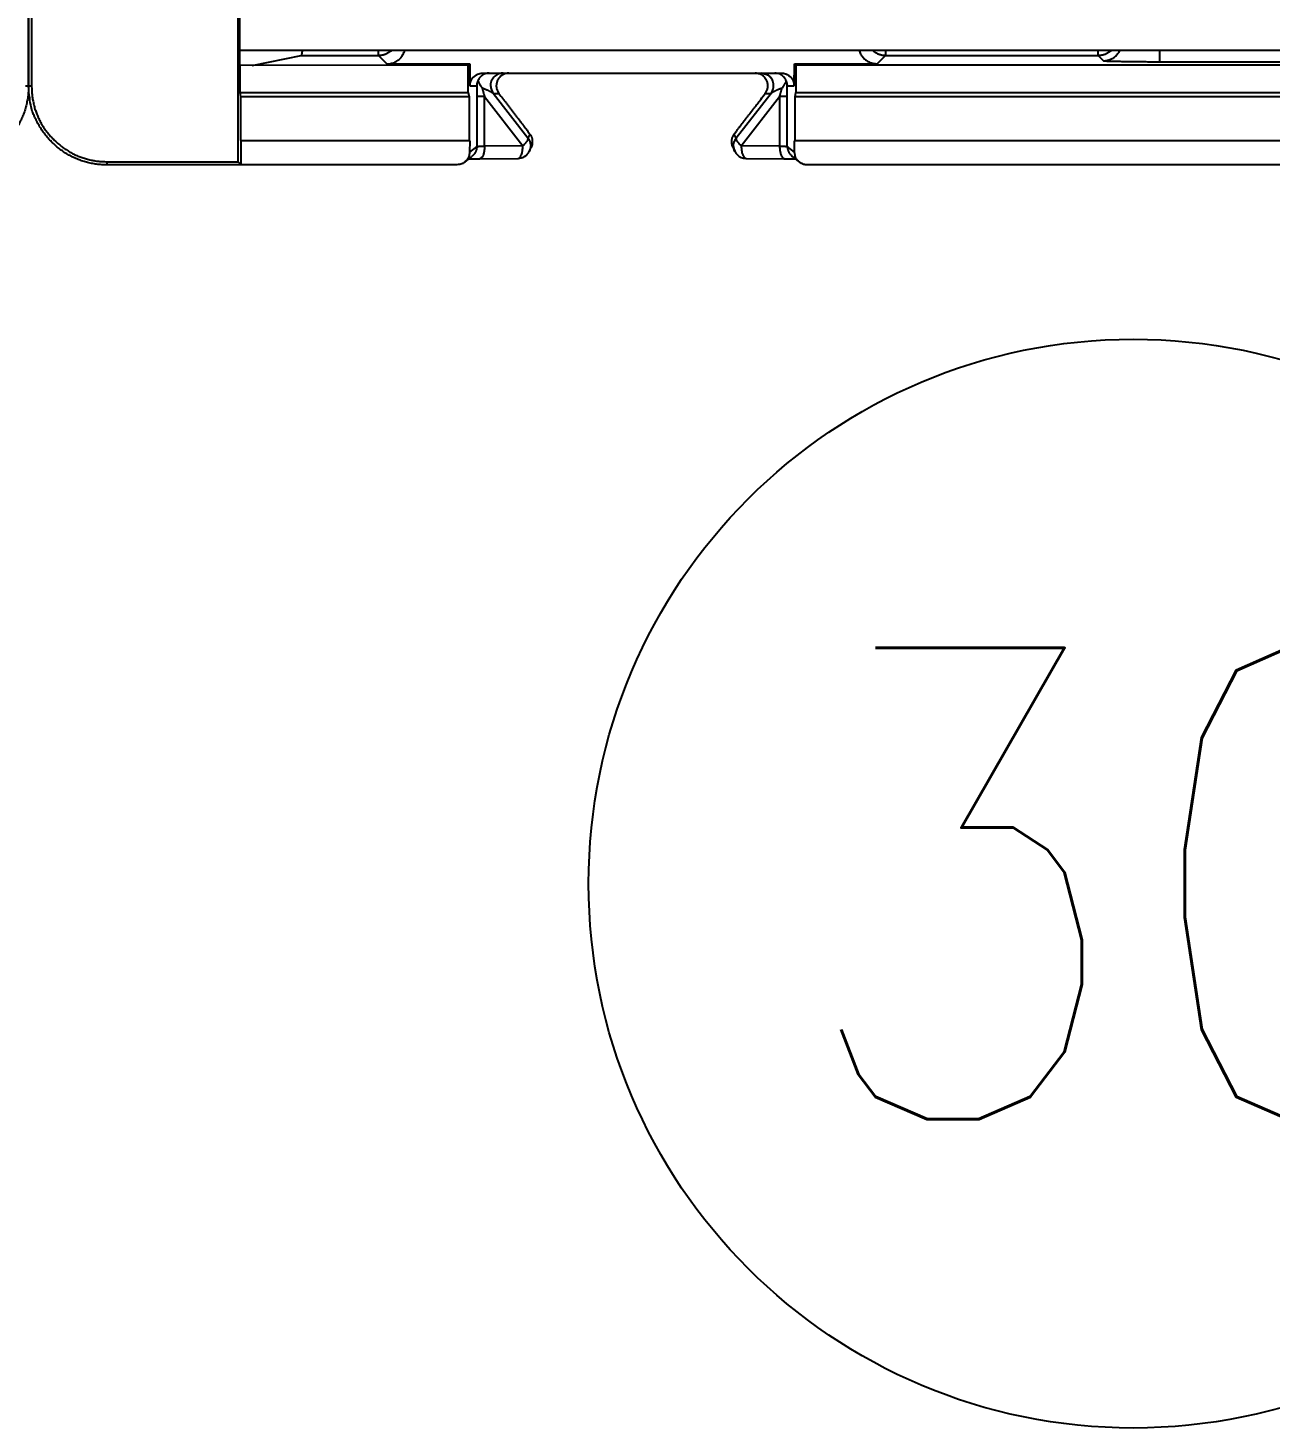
# Model space of a CAD drawing. Header units: inches. Extents: x -4 to 280, y -9 to 35.
# Drawn here: x 42.559 to 43.548, y 9.782 to 10.896 of the extents above; entities that cross this region are included whole.
import ezdxf
from ezdxf.enums import TextEntityAlignment as Align

# ---------------------------------------------------------------- set-up
doc = ezdxf.new("R2010")
doc.units = ezdxf.units.IN
doc.header["$LTSCALE"] = 0.5
doc.header["$MEASUREMENT"] = 0
doc.layers.add('204', color=7, linetype='Continuous')
doc.layers.add('214', color=7, linetype='Continuous')
doc.layers.add('G-Anno-Std-Note @ 4', color=151, linetype='Continuous', lineweight=25)
doc.styles.add('Note', font='romans.shx', dxfattribs={"width": 0.75})

# ---------------------------------------------------------------- blocks, each defined once
blk = doc.blocks.new('IC200CHS022')
at = {"layer": '204', "color": 1, "linetype": 'Continuous'}
blk.add_line((4.3684, 3.0455), (4.3684, 1.0863), dxfattribs=at)
at = {"layer": '204', "color": 150, "linetype": 'Continuous'}
for p, q in [((4.5326, 1.0263), (4.5326, 1.1505)), ((4.534, 1.103), (4.534, 1.1519)), ((4.5343, 1.103), (4.534, 1.103)), ((4.3684, 1.0863), (4.3659, 1.0863)), ((4.5343, 1.0814), (4.7157, 1.0814)), ((4.5348, 1.0779), (4.5343, 1.0814)), ((4.7157, 1.0814), (4.7163, 1.0779)), ((4.7354, 1.0807), (4.74, 1.0807)), ((4.7631, 1.045), (4.7354, 1.0807)), ((4.9565, 1.0807), (4.9287, 1.045)), ((4.9518, 1.0807), (4.9565, 1.0807)), ((4.9755, 1.0779), (4.9761, 1.0814)), ((4.9761, 1.0814), (6.394, 1.0814)), ((6.9943, 1.0863), (6.9918, 1.0863)), ((4.5348, 1.0433), (4.5348, 1.0779)), ((4.7163, 1.0779), (4.5348, 1.0779)), ((4.7163, 1.0779), (4.7163, 1.0433)), ((4.7224, 1.0781), (4.7224, 1.0384)), ((4.7286, 1.0387), (4.7286, 1.0781)), ((4.7286, 1.0781), (4.7591, 1.0389)), ((4.9328, 1.0389), (4.9633, 1.0781)), ((4.9633, 1.0781), (4.9633, 1.0387)), ((4.9694, 1.0384), (4.9694, 1.0781)), ((4.9755, 1.0433), (4.9755, 1.0779)), ((6.3947, 1.0779), (4.9755, 1.0779)), ((4.7647, 1.0482), (4.7631, 1.045)), ((4.9287, 1.045), (4.9271, 1.0482)), ((4.5348, 1.0433), (4.7163, 1.0433)), ((4.5351, 1.0238), (4.5351, 1.0429)), ((4.7163, 1.0433), (4.7168, 1.0429)), ((4.7168, 1.0429), (4.7166, 1.0338)), ((4.7224, 1.0384), (4.7166, 1.0338)), ((4.7591, 1.0389), (4.7286, 1.0387)), ((4.7642, 1.0345), (4.7657, 1.0375)), ((4.9262, 1.0375), (4.9277, 1.0345)), ((4.9633, 1.0387), (4.9328, 1.0389)), ((4.9752, 1.0338), (4.9694, 1.0384)), ((4.9751, 1.0429), (4.9755, 1.0433)), ((4.9752, 1.0338), (4.9751, 1.0429)), ((4.9755, 1.0433), (6.3947, 1.0433)), ((4.4284, 1.0263), (4.5326, 1.0263)), ((4.4284, 1.0238), (4.4284, 1.0263)), ((4.5326, 1.0263), (4.5351, 1.0238)), ((4.7129, 1.0259), (4.7186, 1.0305)), ((4.7248, 1.0287), (4.7553, 1.0289)), ((4.9366, 1.0289), (4.967, 1.0287)), ((4.9732, 1.0305), (4.979, 1.0259))]:
    blk.add_line(p, q, dxfattribs=at)
at = {"layer": '204', "color": 3, "linetype": 'Continuous'}
blk.add_line((6.8262, 1.1149), (4.534, 1.1149), dxfattribs=at)
at = {"layer": '204', "color": 40, "linetype": 'Continuous'}
for p, q in [((4.6443, 1.1107), (4.6443, 1.1149)), ((5.0475, 1.1149), (5.0475, 1.1107)), ((5.2167, 1.1107), (5.2167, 1.1149)), ((4.5439, 1.1028), (4.5343, 1.103)), ((4.5343, 1.0814), (4.5343, 1.103)), ((4.5439, 1.1028), (4.5828, 1.1107)), ((4.7157, 1.103), (4.5439, 1.1028)), ((4.5828, 1.1107), (4.6443, 1.1107)), ((4.6443, 1.1107), (4.6509, 1.1041)), ((4.6509, 1.1041), (4.7168, 1.1041)), ((4.7168, 1.1041), (4.7157, 1.103)), ((4.7157, 1.0814), (4.7157, 1.103)), ((4.9761, 1.103), (4.975, 1.1041)), ((4.975, 1.1041), (5.0409, 1.1041)), ((4.9761, 1.103), (4.9761, 1.0814)), ((6.394, 1.103), (4.9761, 1.103)), ((5.0409, 1.1041), (5.0475, 1.1107)), ((5.0475, 1.1107), (5.2167, 1.1107)), ((5.2167, 1.1107), (5.2207, 1.1067)), ((5.2657, 1.1059), (5.6471, 1.1059)), ((4.717, 1.0868), (4.7224, 1.0868)), ((4.9694, 1.0868), (4.9749, 1.0868)), ((4.7066, 1.0238), (4.5351, 1.0238)), ((6.385, 1.0238), (4.9852, 1.0238))]:
    blk.add_line(p, q, dxfattribs=at)
at = {"layer": '204', "color": 6, "linetype": 'Continuous'}
for p, q in [((4.7168, 1.1041), (4.717, 1.0868)), ((4.9749, 1.0868), (4.975, 1.1041)), ((4.727, 1.0968), (4.9649, 1.0968))]:
    blk.add_line(p, q, dxfattribs=at)
at = {"layer": '204', "color": 40, "linetype": 'Continuous'}
for points in [[(4.5836, 1.1149), (4.5835, 1.1145, -0.001617), (4.5835, 1.114, -0.00181), (4.5834, 1.1136, -0.002004), (4.5833, 1.1132, -0.002192), (4.5833, 1.1128, -0.002384), (4.5832, 1.1125, -0.002519), (4.5832, 1.1122, -0.003168), (4.5831, 1.1119, -0.004525), (4.5831, 1.1116, -0.004425), (4.583, 1.1114, -0.001806), (4.583, 1.1112, -0.00824), (4.583, 1.111, -0.028425), (4.5829, 1.1109, -0.033713), (4.5828, 1.1107, -0.030905)], [(4.6548, 1.1149), (4.654, 1.1143, -0.016494), (4.6532, 1.1136, -0.015861), (4.6524, 1.1131, -0.016997), (4.6515, 1.1126, -0.019493), (4.6506, 1.1121, -0.01549), (4.6497, 1.1117, -0.006988), (4.6489, 1.1114, -0.020019), (4.6479, 1.1111, -0.033382), (4.6463, 1.1109, -0.017262), (4.6443, 1.1107, -0.009513)], [(4.6509, 1.1041), (4.6524, 1.1042, 0.027851), (4.6539, 1.1044, 0.023882), (4.6554, 1.1048, 0.025138), (4.6569, 1.1053, 0.03195), (4.6584, 1.1061, 0.025604), (4.6598, 1.107, 0.010913), (4.661, 1.1078, 0.034727), (4.6622, 1.1092, 0.06037), (4.6637, 1.1116, 0.030786), (4.6653, 1.1149, 0.015971)], [(5.0265, 1.1149), (5.027, 1.1134, 0.028186), (5.0277, 1.112, 0.02597), (5.0286, 1.1106, 0.027009), (5.0296, 1.1092, 0.03232), (5.0308, 1.108, 0.026586), (5.0321, 1.107, 0.013125), (5.0333, 1.1061, 0.03362), (5.035, 1.1053, 0.056142), (5.0375, 1.1047, 0.029822), (5.0409, 1.1041, 0.016237)], [(5.0475, 1.1107), (5.0467, 1.1107, -0.016203), (5.0458, 1.1108, -0.013813), (5.0449, 1.1109, -0.015075), (5.044, 1.1111, -0.019236), (5.043, 1.1114, -0.014598), (5.0421, 1.1117, -0.004516), (5.0413, 1.112, -0.021312), (5.0403, 1.1126, -0.037657), (5.0389, 1.1135, -0.018146), (5.0371, 1.1149, -0.009266)], [(5.2272, 1.1149), (5.2264, 1.1143, -0.016494), (5.2256, 1.1136, -0.015861), (5.2248, 1.1131, -0.016996), (5.2239, 1.1126, -0.019492), (5.223, 1.1121, -0.015489), (5.2221, 1.1117, -0.006987), (5.2213, 1.1114, -0.020018), (5.2203, 1.1111, -0.03338), (5.2188, 1.1109, -0.017261), (5.2167, 1.1107, -0.009512)], [(5.2207, 1.1067), (5.222, 1.1067, 0.023536), (5.2233, 1.1069, 0.020046), (5.2245, 1.1072, 0.021437), (5.2258, 1.1076, 0.027388), (5.2271, 1.1082, 0.021426), (5.2284, 1.1088, 0.008024), (5.2295, 1.1094, 0.030075), (5.2307, 1.1105, 0.052839), (5.2322, 1.1123, 0.026239), (5.2341, 1.1149, 0.013477)], [(5.2657, 1.1059), (5.2657, 1.106, -0.000116), (5.2657, 1.1062, -0.000014), (5.2657, 1.1065, -0.000006), (5.2657, 1.107, -0.000004), (5.2657, 1.1076, -0.000002), (5.2657, 1.1083, -0.000001), (5.2657, 1.109, -0.000002), (5.2657, 1.1101, -0.000002), (5.2657, 1.1121, -0.000001), (5.2657, 1.1149, 0)], [(5.2207, 1.1067), (5.2209, 1.1067, 0.104919), (5.2211, 1.1066, 0.023679), (5.2215, 1.1066, 0.009768), (5.222, 1.1065, 0.005437), (5.2227, 1.1065, 0.003436), (5.2235, 1.1064, 0.00242), (5.2244, 1.1064, 0.001777), (5.2254, 1.1064, 0.001378), (5.2266, 1.1063, 0.001091), (5.2279, 1.1063, 0.000893), (5.2293, 1.1062, 0.000748), (5.2308, 1.1062, 0.000647), (5.2325, 1.1062, 0.000564), (5.2342, 1.1062, 0.000501), (5.236, 1.1061, 0.000452), (5.2379, 1.1061, 0.000415), (5.24, 1.1061, 0.000368), (5.242, 1.106, 0.00032), (5.2442, 1.106, 0.000329), (5.2464, 1.106, 0.000369), (5.2488, 1.106, 0.000266), (5.251, 1.106, 0.000094), (5.2531, 1.106, 0.000352), (5.2558, 1.1059, 0.000569), (5.2601, 1.1059, 0.000269), (5.2657, 1.1059, 0.00014)], [(4.717, 1.0868), (4.7171, 1.0878, -0.023913), (4.7172, 1.0888, -0.025296), (4.7175, 1.0897, -0.0255), (4.7178, 1.0906, -0.024959), (4.7182, 1.0915, -0.023911), (4.7187, 1.0923, -0.022114), (4.7193, 1.0931, -0.023917), (4.72, 1.0938, -0.028383), (4.7207, 1.0945, -0.021645), (4.7214, 1.095, -0.006931), (4.7221, 1.0955, -0.03069), (4.7231, 1.096, -0.056099), (4.7248, 1.0964, -0.027088), (4.727, 1.0968, -0.013696)], [(4.7324, 1.0968), (4.7317, 1.0968, 0.018959), (4.731, 1.0967, 0.018984), (4.7303, 1.0966, 0.018688), (4.7296, 1.0964, 0.018509), (4.7289, 1.0962, 0.017761), (4.7282, 1.0959, 0.016455), (4.7276, 1.0956, 0.018204), (4.727, 1.0952, 0.022252), (4.7264, 1.0947, 0.016952), (4.7258, 1.0943, 0.004953), (4.7253, 1.0939, 0.025152), (4.7248, 1.0932, 0.047105), (4.7241, 1.0922, 0.023109), (4.7233, 1.0907, 0.011806)], [(4.9686, 1.0906), (4.9683, 1.0913, 0.021201), (4.968, 1.0919, 0.022179), (4.9676, 1.0926, 0.022142), (4.9671, 1.0932, 0.021314), (4.9666, 1.0937, 0.020112), (4.9661, 1.0942, 0.018401), (4.9656, 1.0947, 0.019472), (4.9649, 1.0951, 0.022358), (4.9643, 1.0955, 0.017046), (4.9637, 1.0959, 0.006164), (4.9631, 1.0961, 0.023127), (4.9623, 1.0964, 0.041129), (4.9611, 1.0966, 0.020566), (4.9594, 1.0968, 0.010798)], [(4.9649, 1.0968), (4.9659, 1.0967, -0.023903), (4.9668, 1.0966, -0.025286), (4.9678, 1.0963, -0.02549), (4.9687, 1.096, -0.024952), (4.9696, 1.0956, -0.023906), (4.9704, 1.095, -0.022112), (4.9712, 1.0945, -0.023917), (4.9719, 1.0938, -0.028388), (4.9725, 1.0931, -0.02165), (4.9731, 1.0923, -0.006932), (4.9736, 1.0916, -0.030703), (4.9741, 1.0906, -0.056129), (4.9745, 1.089, -0.027103), (4.9749, 1.0868, -0.013703)], [(4.4284, 1.0238), (4.4242, 1.0239, -0.01569), (4.4201, 1.0243, -0.016263), (4.416, 1.025, -0.016548), (4.412, 1.0259, -0.016586), (4.4082, 1.0271, -0.016641), (4.4044, 1.0285, -0.016633), (4.4007, 1.0302, -0.01662), (4.3972, 1.0321, -0.016575), (4.3937, 1.0343, -0.016296), (4.3904, 1.0367, -0.015881), (4.3873, 1.0393, -0.015728), (4.3843, 1.0421, -0.015851), (4.3815, 1.0451, -0.015417), (4.3789, 1.0483, -0.014555), (4.3765, 1.0515, -0.016333), (4.3743, 1.055, -0.019924), (4.3724, 1.0587, -0.015358), (4.3707, 1.0622, -0.00516), (4.3693, 1.0655, -0.021731), (4.3681, 1.0699, -0.037712), (4.3669, 1.0769, -0.018005), (4.3659, 1.0863, -0.009299)], [(4.7233, 1.0907), (4.7232, 1.0905, 0.006369), (4.7231, 1.0902, 0.006422), (4.723, 1.09, 0.006596), (4.723, 1.0898, 0.006835), (4.7229, 1.0895, 0.006704), (4.7228, 1.0893, 0.00629), (4.7227, 1.0891, 0.006937), (4.7227, 1.0888, 0.008192), (4.7226, 1.0886, 0.006168), (4.7226, 1.0883, 0.00218), (4.7225, 1.0881, 0.008482), (4.7225, 1.0878, 0.013859), (4.7225, 1.0874, 0.006504), (4.7224, 1.0868, 0.0034)], [(4.7394, 1.0815), (4.7395, 1.0814, 0.001629), (4.7395, 1.0814, 0.001638), (4.7395, 1.0813, 0.001629), (4.7396, 1.0813, 0.001591), (4.7396, 1.0812, 0.001506), (4.7396, 1.0812, 0.001382), (4.7397, 1.0811, 0.001464), (4.7397, 1.0811, 0.001652), (4.7398, 1.081, 0.001251), (4.7398, 1.081, 0.000503), (4.7398, 1.0809, 0.001624), (4.7399, 1.0809, 0.002607), (4.7399, 1.0808, 0.001264), (4.74, 1.0807, 0.00068)], [(4.74, 1.0807), (4.7416, 1.0785, 0.000756), (4.7432, 1.0764, 0.000807), (4.7449, 1.0742, 0.000759), (4.7465, 1.0721, 0.000601), (4.7481, 1.0699, 0.000489), (4.7497, 1.0678, 0.0004), (4.7513, 1.0658, 0.000294), (4.7529, 1.0637, 0.000123), (4.7545, 1.0616, 0.000089), (4.7561, 1.0596, 0.00022), (4.7574, 1.0578, -0.000232), (4.7591, 1.0557, -0.000957), (4.7616, 1.0524, -0.000539), (4.7647, 1.0482, -0.000266)], [(4.9271, 1.0482), (4.9285, 1.05, -0.000674), (4.9299, 1.0519, -0.000699), (4.9313, 1.0537, -0.000608), (4.9328, 1.0557, -0.000402), (4.9343, 1.0576, -0.00027), (4.9358, 1.0596, -0.00018), (4.9373, 1.0616, -0.000036), (4.9389, 1.0637, 0.000192), (4.9406, 1.0658, 0.000149), (4.9421, 1.0678, -0.000134), (4.9436, 1.0697, 0.000558), (4.9454, 1.0721, 0.001417), (4.9482, 1.0758, 0.000717), (4.9518, 1.0807, 0.000352)], [(4.9518, 1.0807), (4.9519, 1.0807, 0.001139), (4.9519, 1.0808, 0.001107), (4.952, 1.0808, 0.001137), (4.952, 1.0809, 0.00123), (4.952, 1.0809, 0.001234), (4.9521, 1.081, 0.001176), (4.9521, 1.081, 0.001359), (4.9521, 1.0811, 0.001712), (4.9522, 1.0811, 0.001303), (4.9522, 1.0812, 0.000374), (4.9522, 1.0812, 0.001979), (4.9523, 1.0813, 0.003599), (4.9523, 1.0814, 0.001773), (4.9524, 1.0815, 0.000929)], [(4.9694, 1.0868), (4.9694, 1.087, 0.006315), (4.9694, 1.0872, 0.006207), (4.9694, 1.0875, 0.006132), (4.9693, 1.0877, 0.006092), (4.9693, 1.088, 0.005802), (4.9693, 1.0882, 0.005332), (4.9692, 1.0884, 0.005775), (4.9692, 1.0887, 0.006757), (4.9691, 1.0889, 0.005074), (4.9691, 1.0891, 0.00175), (4.969, 1.0894, 0.007035), (4.9689, 1.0896, 0.011973), (4.9688, 1.09, 0.005808), (4.9686, 1.0906, 0.00306)], [(6.9943, 1.0863), (6.9941, 1.0821, -0.015692), (6.9937, 1.0779, -0.016265), (6.993, 1.0739, -0.016551), (6.9921, 1.0699, -0.016587), (6.9909, 1.066, -0.016642), (6.9895, 1.0622, -0.016634), (6.9878, 1.0586, -0.01662), (6.9859, 1.055, -0.016575), (6.9837, 1.0516, -0.016296), (6.9813, 1.0483, -0.015881), (6.9787, 1.0451, -0.015728), (6.9759, 1.0421, -0.015851), (6.9729, 1.0393, -0.015417), (6.9698, 1.0367, -0.014555), (6.9665, 1.0343, -0.016333), (6.963, 1.0321, -0.019924), (6.9593, 1.0302, -0.015358), (6.9558, 1.0285, -0.00516), (6.9525, 1.0271, -0.021732), (6.9482, 1.0259, -0.037711), (6.9411, 1.0248, -0.018005), (6.9318, 1.0238, -0.009299)], [(4.7647, 1.0482), (4.7651, 1.0477, -0.016546), (4.7655, 1.0471, -0.018468), (4.7658, 1.0465, -0.018948), (4.766, 1.0459, -0.017536), (4.7662, 1.0453, -0.016583), (4.7664, 1.0447, -0.015631), (4.7665, 1.0441, -0.014833), (4.7666, 1.0435, -0.013757), (4.7666, 1.0429, -0.012551), (4.7666, 1.0423, -0.010864), (4.7666, 1.0418, -0.011155), (4.7666, 1.0412, -0.01267), (4.7665, 1.0407, -0.01013), (4.7665, 1.0402, -0.004721), (4.7664, 1.0398, -0.012855), (4.7663, 1.0392, -0.020937), (4.766, 1.0385, -0.010806), (4.7657, 1.0375, -0.006076)], [(4.9262, 1.0375), (4.9261, 1.0378, -0.002583), (4.926, 1.0381, 0.000286), (4.9258, 1.0385, -0.001869), (4.9257, 1.0388, -0.008286), (4.9256, 1.0392, -0.010814), (4.9255, 1.0396, -0.009288), (4.9254, 1.0401, -0.008746), (4.9253, 1.0405, -0.009481), (4.9253, 1.0409, -0.009766), (4.9253, 1.0414, -0.009731), (4.9252, 1.0418, -0.009921), (4.9252, 1.0423, -0.010445), (4.9252, 1.0427, -0.010092), (4.9253, 1.0432, -0.009176), (4.9253, 1.0437, -0.010708), (4.9254, 1.0442, -0.013999), (4.9255, 1.0447, -0.009798), (4.9256, 1.0452, -0.000536), (4.9258, 1.0457, -0.018279), (4.926, 1.0462, -0.036035), (4.9265, 1.0471, -0.016661), (4.9271, 1.0482, -0.008097)]]:
    blk.add_lwpolyline(points, format="xyb", dxfattribs=at)
at = {"layer": '204', "color": 150, "linetype": 'Continuous'}
for points in [[(4.7433, 1.0968), (4.7417, 1.0967, 0.051977), (4.7401, 1.0962, 0.042632), (4.7384, 1.0955, 0.041097), (4.7368, 1.0944, 0.05457), (4.7355, 1.0929, 0.048992), (4.7343, 1.0912, 0.032101), (4.7335, 1.0894, 0.05845), (4.7333, 1.0873, 0.093651), (4.734, 1.0843, 0.055792), (4.7354, 1.0807, 0.029887)], [(4.7479, 1.0968), (4.7468, 1.0967, 0.025605), (4.7457, 1.0965, 0.027778), (4.7447, 1.0962, 0.028071), (4.7437, 1.0958, 0.026931), (4.7428, 1.0953, 0.026344), (4.7419, 1.0947, 0.02584), (4.7411, 1.094, 0.025742), (4.7404, 1.0933, 0.025996), (4.7397, 1.0925, 0.025489), (4.7392, 1.0916, 0.024277), (4.7387, 1.0907, 0.026541), (4.7384, 1.0897, 0.031329), (4.7382, 1.0886, 0.023855), (4.738, 1.0876, 0.007705), (4.7379, 1.0867, 0.033217), (4.738, 1.0855, 0.060708), (4.7386, 1.0838, 0.029174), (4.7394, 1.0815, 0.014635)], [(4.9524, 1.0815), (4.9529, 1.0825, 0.02552), (4.9534, 1.0835, 0.027396), (4.9537, 1.0845, 0.027513), (4.9538, 1.0855, 0.02646), (4.9539, 1.0866, 0.025947), (4.9539, 1.0876, 0.025536), (4.9537, 1.0887, 0.025594), (4.9535, 1.0897, 0.026121), (4.9531, 1.0906, 0.025668), (4.9527, 1.0916, 0.024298), (4.9521, 1.0925, 0.02649), (4.9515, 1.0933, 0.031293), (4.9507, 1.094, 0.023706), (4.95, 1.0947, 0.00731), (4.9492, 1.0953, 0.033756), (4.9482, 1.0958, 0.062088), (4.9464, 1.0963, 0.029571), (4.9439, 1.0968, 0.014724)], [(4.9565, 1.0807), (4.9573, 1.082, 0.05196), (4.958, 1.0835, 0.042617), (4.9584, 1.0853, 0.041083), (4.9585, 1.0873, 0.054554), (4.9582, 1.0893, 0.048983), (4.9575, 1.0912, 0.032099), (4.9566, 1.0929, 0.058453), (4.955, 1.0944, 0.093674), (4.9523, 1.0957, 0.055811), (4.9485, 1.0968, 0.029897)], [(4.3684, 1.0863), (4.3685, 1.0844, 0.007245), (4.3685, 1.0825, 0.007428), (4.3687, 1.0807, 0.007559), (4.3689, 1.0788, 0.007572), (4.3691, 1.077, 0.007583), (4.3694, 1.0752, 0.007597), (4.3698, 1.0735, 0.007617), (4.3702, 1.0717, 0.007639), (4.3706, 1.07, 0.007665), (4.3711, 1.0682, 0.007681), (4.3717, 1.0665, 0.007695), (4.3723, 1.0649, 0.007696), (4.373, 1.0632, 0.007693), (4.3737, 1.0616, 0.007679), (4.3745, 1.0599, 0.007658), (4.3753, 1.0583, 0.00763), (4.3761, 1.0568, 0.007604), (4.3771, 1.0552, 0.007581), (4.378, 1.0537, 0.007534), (4.379, 1.0522, 0.007472), (4.3801, 1.0508, 0.007396), (4.3812, 1.0493, 0.007309), (4.3824, 1.0479, 0.007247), (4.3835, 1.0465, 0.0072), (4.3848, 1.0452, 0.00717), (4.386, 1.0439, 0.007154), (4.3873, 1.0426, 0.007154), (4.3887, 1.0414, 0.00717), (4.3901, 1.0402, 0.0072), (4.3915, 1.0391, 0.007246), (4.3929, 1.0379, 0.007309), (4.3944, 1.0369, 0.007397), (4.3959, 1.0359, 0.007471), (4.3974, 1.0349, 0.00753), (4.3989, 1.034, 0.007582), (4.4005, 1.0331, 0.007619), (4.4021, 1.0323, 0.007626), (4.4037, 1.0315, 0.007606), (4.4053, 1.0308, 0.007694), (4.407, 1.0302, 0.007868), (4.4087, 1.0296, 0.007643), (4.4104, 1.029, 0.007123), (4.4121, 1.0285, 0.007867), (4.4138, 1.028, 0.009396), (4.4157, 1.0276, 0.007056), (4.4174, 1.0273, 0.002273), (4.4189, 1.027, 0.010019), (4.421, 1.0267, 0.017206), (4.4242, 1.0265, 0.008214), (4.4284, 1.0263, 0.004281)], [(4.7224, 1.0868), (4.7224, 1.0862, 0.000098), (4.7224, 1.0857, 0.000097), (4.7224, 1.0852, 0.000096), (4.7224, 1.0846, 0.000095), (4.7224, 1.0841, 0.00009), (4.7224, 1.0836, 0.000083), (4.7224, 1.083, 0.000089), (4.7224, 1.0825, 0.000102), (4.7224, 1.0819, 0.000077), (4.7224, 1.0814, 0.000029), (4.7224, 1.0809, 0.000103), (4.7224, 1.0803, 0.00017), (4.7224, 1.0793, 0.000083), (4.7224, 1.0781, 0.000044)], [(4.7233, 1.0907), (4.7235, 1.0903, 0.00431), (4.7237, 1.09, 0.004162), (4.7238, 1.0896, 0.004052), (4.724, 1.0893, 0.003994), (4.7242, 1.0889, 0.003772), (4.7244, 1.0885, 0.003444), (4.7246, 1.0882, 0.003725), (4.7248, 1.0878, 0.004372), (4.725, 1.0874, 0.003267), (4.7252, 1.087, 0.001084), (4.7254, 1.0867, 0.004583), (4.7257, 1.0863, 0.00791), (4.7261, 1.0857, 0.003855), (4.7267, 1.0849, 0.002028)], [(4.7267, 1.0849), (4.7268, 1.0845, 0.000325), (4.7269, 1.0841, 0.000322), (4.727, 1.0836, 0.000317), (4.7271, 1.0832, 0.000309), (4.7272, 1.0828, 0.000291), (4.7274, 1.0824, 0.000265), (4.7275, 1.082, 0.000281), (4.7276, 1.0815, 0.000318), (4.7277, 1.0811, 0.000239), (4.7278, 1.0807, 0.000092), (4.7279, 1.0803, 0.000314), (4.7281, 1.0798, 0.000509), (4.7283, 1.0791, 0.000245), (4.7286, 1.0781, 0.000131)], [(4.7354, 1.0807), (4.7353, 1.0808, 0.029561), (4.7351, 1.0809, 0.019448), (4.7349, 1.0811, 0.013005), (4.7346, 1.0812, 0.00911), (4.7344, 1.0814, 0.006751), (4.734, 1.0816, 0.005262), (4.7337, 1.0818, 0.004253), (4.7333, 1.082, 0.003558), (4.7328, 1.0822, 0.002917), (4.7324, 1.0824, 0.002367), (4.7319, 1.0826, 0.002266), (4.7314, 1.0829, 0.002351), (4.7309, 1.0831, 0.001607), (4.7303, 1.0833, 0.000504), (4.7298, 1.0836, 0.002053), (4.7292, 1.0838, 0.003246), (4.7281, 1.0843, 0.001463), (4.7267, 1.0849, 0.000742)], [(4.9652, 1.0849), (4.9646, 1.0846, 0.001013), (4.9639, 1.0844, 0.001039), (4.9633, 1.0841, 0.0011), (4.9627, 1.0839, 0.00121), (4.9621, 1.0836, 0.00132), (4.9615, 1.0834, 0.001433), (4.961, 1.0831, 0.001594), (4.9605, 1.0829, 0.00182), (4.96, 1.0826, 0.001975), (4.9595, 1.0824, 0.002052), (4.959, 1.0822, 0.002599), (4.9586, 1.082, 0.003732), (4.9582, 1.0818, 0.003338), (4.9578, 1.0816, 0.000998), (4.9575, 1.0814, 0.006075), (4.9572, 1.0812, 0.017382), (4.9569, 1.081, 0.014106), (4.9565, 1.0807, 0.00963)], [(4.9633, 1.0781), (4.9634, 1.0785, 0.000188), (4.9635, 1.079, 0.000195), (4.9637, 1.0794, 0.00019), (4.9638, 1.0798, 0.000173), (4.9639, 1.0803, 0.000157), (4.964, 1.0807, 0.000139), (4.9641, 1.0811, 0.000136), (4.9643, 1.0816, 0.000133), (4.9644, 1.082, 0.000101), (4.9645, 1.0824, 0.000058), (4.9646, 1.0828, 0.000099), (4.9647, 1.0832, 0.000113), (4.9649, 1.084, 0.000052), (4.9652, 1.0849, 0.000031)], [(4.9686, 1.0906), (4.9684, 1.0902, -0.005399), (4.9682, 1.0899, -0.005467), (4.9681, 1.0895, -0.005066), (4.9679, 1.0892, -0.00419), (4.9677, 1.0888, -0.003506), (4.9674, 1.0885, -0.002925), (4.9672, 1.0881, -0.002486), (4.967, 1.0878, -0.0019), (4.9668, 1.0874, -0.001392), (4.9666, 1.087, -0.001261), (4.9664, 1.0867, -0.000429), (4.9661, 1.0863, 0.00129), (4.9657, 1.0857, 0.000759), (4.9652, 1.0849, 0.000294)], [(4.9694, 1.0781), (4.9694, 1.0787, 0.000066), (4.9694, 1.0792, 0.000065), (4.9694, 1.0797, 0.000066), (4.9694, 1.0803, 0.000071), (4.9694, 1.0808, 0.000071), (4.9694, 1.0814, 0.000067), (4.9694, 1.0819, 0.000077), (4.9694, 1.0825, 0.000096), (4.9694, 1.083, 0.000073), (4.9694, 1.0836, 0.000022), (4.9694, 1.084, 0.00011), (4.9694, 1.0846, 0.000199), (4.9694, 1.0856, 0.000099), (4.9694, 1.0868, 0.000052)], [(4.7286, 1.0781), (4.7277, 1.0781, 0.000007), (4.7269, 1.0781, 0.000007), (4.7261, 1.0781, 0.000009), (4.7254, 1.0781, 0.000012), (4.7247, 1.0781, 0.000012), (4.7242, 1.0781, 0.000006), (4.7236, 1.0781, 0.000023), (4.7232, 1.0781, 0.000076), (4.7228, 1.0781, 0.000101), (4.7224, 1.0781, 0.000108)], [(4.9694, 1.0781), (4.9694, 1.0781, 0.000273), (4.9692, 1.0781, 0.000039), (4.969, 1.0781, 0.000017), (4.9687, 1.0781, 0.000011), (4.9682, 1.0781, 0.000005), (4.9677, 1.0781, 0.000002), (4.9672, 1.0781, 0.000004), (4.9664, 1.0781, 0.000005), (4.9651, 1.0781, 0.000002), (4.9633, 1.0781, 0.000001)], [(4.7224, 1.0384), (4.7224, 1.0377, -0.019045), (4.7223, 1.037, -0.016197), (4.7222, 1.0363, -0.01756), (4.722, 1.0356, -0.02246), (4.7218, 1.0349, -0.017213), (4.7215, 1.0342, -0.005679), (4.7212, 1.0336, -0.024839), (4.7208, 1.0328, -0.043867), (4.7199, 1.0318, -0.021333), (4.7186, 1.0305, -0.0109)], [(4.7224, 1.0384), (4.7225, 1.0384, -0.131219), (4.7225, 1.0384, -0.039368), (4.7226, 1.0384, -0.017337), (4.7227, 1.0384, -0.009861), (4.7229, 1.0385, -0.006289), (4.7231, 1.0385, -0.004436), (4.7233, 1.0385, -0.003323), (4.7236, 1.0385, -0.002656), (4.7239, 1.0385, -0.002079), (4.7242, 1.0386, -0.001645), (4.7245, 1.0386, -0.001521), (4.7249, 1.0386, -0.001507), (4.7253, 1.0386, -0.000984), (4.7257, 1.0386, -0.000321), (4.726, 1.0386, -0.00119), (4.7266, 1.0386, -0.001732), (4.7274, 1.0387, -0.000746), (4.7286, 1.0387, -0.000372)], [(4.7286, 1.0387), (4.7286, 1.0375, -0.01334), (4.7285, 1.0363, -0.011957), (4.7283, 1.035, -0.012892), (4.7281, 1.0338, -0.017735), (4.7278, 1.0327, -0.017132), (4.7275, 1.0316, -0.009797), (4.7272, 1.0307, -0.027864), (4.7267, 1.03, -0.071796), (4.7259, 1.0293, -0.062258), (4.7248, 1.0287, -0.041354)], [(4.7553, 1.0289), (4.7558, 1.029, 0.088408), (4.7562, 1.0292, 0.065994), (4.7567, 1.0296, 0.052799), (4.7572, 1.0302, 0.048768), (4.7576, 1.031, 0.029724), (4.758, 1.0319, 0.0129), (4.7583, 1.0327, 0.027425), (4.7586, 1.034, 0.034604), (4.7589, 1.0361, 0.015682), (4.7591, 1.0389, 0.007958)], [(4.7591, 1.0389), (4.7598, 1.0395, 0.007548), (4.7604, 1.0402, 0.007292), (4.761, 1.0408, 0.008455), (4.7616, 1.0415, 0.011993), (4.762, 1.0421, 0.011795), (4.7625, 1.0427, 0.006131), (4.7628, 1.0432, 0.020523), (4.763, 1.0437, 0.058814), (4.7632, 1.0443, 0.056178), (4.7631, 1.045, 0.040907)], [(4.7631, 1.045), (4.7636, 1.0444, -0.023351), (4.764, 1.0437, -0.018383), (4.7644, 1.043, -0.02009), (4.7647, 1.0421, -0.02742), (4.7649, 1.0412, -0.020635), (4.7651, 1.0404, -0.00557), (4.7653, 1.0395, -0.031491), (4.7652, 1.0384, -0.057415), (4.7649, 1.0367, -0.027198), (4.7642, 1.0345, -0.013311)], [(4.9277, 1.0345), (4.9272, 1.0354, -0.024316), (4.9269, 1.0364, -0.024623), (4.9267, 1.0374, -0.02581), (4.9266, 1.0384, -0.028381), (4.9267, 1.0394, -0.023469), (4.9267, 1.0404, -0.012593), (4.9269, 1.0412, -0.02791), (4.9272, 1.0421, -0.044612), (4.9278, 1.0434, -0.024406), (4.9287, 1.045, -0.014071)], [(4.9287, 1.045), (4.9286, 1.0448, 0.101897), (4.9286, 1.0445, 0.068116), (4.9287, 1.0441, 0.049623), (4.9288, 1.0437, 0.040902), (4.9291, 1.0432, 0.022548), (4.9294, 1.0427, 0.008451), (4.9297, 1.0422, 0.020771), (4.9303, 1.0415, 0.024379), (4.9313, 1.0404, 0.00986), (4.9328, 1.0389, 0.004792)], [(4.9328, 1.0389), (4.9328, 1.0377, 0.01334), (4.9329, 1.0365, 0.011957), (4.933, 1.0352, 0.012892), (4.9332, 1.034, 0.017735), (4.9335, 1.0329, 0.017131), (4.9339, 1.0319, 0.009797), (4.9342, 1.031, 0.027862), (4.9347, 1.0302, 0.071789), (4.9355, 1.0295, 0.062251), (4.9366, 1.0289, 0.04135)], [(4.9633, 1.0387), (4.9633, 1.0375, 0.013342), (4.9634, 1.0363, 0.011959), (4.9635, 1.035, 0.012894), (4.9637, 1.0338, 0.017738), (4.964, 1.0327, 0.017135), (4.9644, 1.0316, 0.009799), (4.9647, 1.0307, 0.027868), (4.9652, 1.03, 0.071803), (4.966, 1.0293, 0.062257), (4.967, 1.0287, 0.04135)], [(4.9633, 1.0387), (4.9638, 1.0387, -0.000605), (4.9643, 1.0387, -0.000646), (4.9648, 1.0387, -0.000686), (4.9653, 1.0386, -0.000728), (4.9657, 1.0386, -0.000786), (4.9662, 1.0386, -0.000855), (4.9666, 1.0386, -0.000961), (4.967, 1.0386, -0.001107), (4.9674, 1.0386, -0.001249), (4.9677, 1.0386, -0.00137), (4.968, 1.0385, -0.001776), (4.9683, 1.0385, -0.002573), (4.9685, 1.0385, -0.002534), (4.9688, 1.0385, -0.00104), (4.9689, 1.0385, -0.00477), (4.9691, 1.0384, -0.016411), (4.9693, 1.0384, -0.019642), (4.9694, 1.0384, -0.01865)], [(4.9694, 1.0384), (4.9695, 1.0377, 0.019042), (4.9695, 1.037, 0.016194), (4.9696, 1.0363, 0.017558), (4.9698, 1.0356, 0.022457), (4.9701, 1.0349, 0.017212), (4.9704, 1.0342, 0.005678), (4.9706, 1.0336, 0.024838), (4.9711, 1.0328, 0.043869), (4.972, 1.0318, 0.021335), (4.9732, 1.0305, 0.010901)], [(4.7166, 1.0338), (4.7166, 1.0328, -0.024049), (4.7164, 1.0318, -0.025514), (4.7162, 1.0308, -0.025762), (4.7159, 1.0299, -0.025207), (4.7154, 1.029, -0.024142), (4.7149, 1.0282, -0.02232), (4.7144, 1.0274, -0.024092), (4.7137, 1.0267, -0.028506), (4.7129, 1.0261, -0.021727), (4.7122, 1.0255, -0.007018), (4.7115, 1.025, -0.030668), (4.7105, 1.0246, -0.05587), (4.7089, 1.0242, -0.02697), (4.7066, 1.0238, -0.013645)], [(4.7159, 1.0286), (4.7163, 1.0286, -0.00033), (4.7168, 1.0286, -0.000301), (4.7173, 1.0286, -0.000285), (4.7178, 1.0286, -0.000282), (4.7183, 1.0286, -0.000263), (4.7188, 1.0286, -0.000236), (4.7194, 1.0286, -0.000256), (4.7199, 1.0286, -0.000303), (4.7205, 1.0286, -0.000218), (4.7211, 1.0286, -0.000061), (4.7216, 1.0287, -0.000315), (4.7223, 1.0287, -0.000534), (4.7234, 1.0287, -0.000247), (4.7248, 1.0287, -0.000126)], [(4.967, 1.0287), (4.9676, 1.0287, 0.001159), (4.9681, 1.0287, 0.001558), (4.9686, 1.0287, 0.001348), (4.969, 1.0287, 0.000289), (4.9695, 1.0287, -0.000363), (4.97, 1.0287, -0.000712), (4.9704, 1.0287, -0.000815), (4.9709, 1.0287, -0.000699), (4.9713, 1.0286, -0.000624), (4.9718, 1.0286, -0.000571), (4.9722, 1.0286, -0.000566), (4.9727, 1.0286, -0.00057), (4.9731, 1.0286, -0.00045), (4.9735, 1.0286, -0.000259), (4.9739, 1.0286, -0.000477), (4.9743, 1.0286, -0.000646), (4.9749, 1.0286, -0.000341), (4.9757, 1.0285, -0.000208)], [(4.9852, 1.0238), (4.9842, 1.0238, -0.023798), (4.9832, 1.024, -0.025145), (4.9823, 1.0242, -0.025348), (4.9814, 1.0246, -0.024857), (4.9805, 1.025, -0.023849), (4.9797, 1.0255, -0.022085), (4.9789, 1.0261, -0.023947), (4.9782, 1.0267, -0.028517), (4.9775, 1.0275, -0.021759), (4.9769, 1.0282, -0.006905), (4.9764, 1.0289, -0.03098), (4.976, 1.0299, -0.05673), (4.9756, 1.0316, -0.027335), (4.9752, 1.0338, -0.013794)]]:
    blk.add_lwpolyline(points, format="xyb", dxfattribs=at)
for centre, start, end in [((4.9366, 1.0389), 182.7303, 269.5837), ((4.7552, 1.0389), 270.4163, 333.8156)]:
    blk.add_arc(centre, 0.01, start, end, dxfattribs=at)
at = {"layer": '214', "color": 40, "linetype": 'Continuous'}
for p, q in [((4.3659, 1.0863), (4.3659, 3.048)), ((6.9943, 2.5179), (6.9943, 1.0863)), ((4.5351, 1.0238), (4.4284, 1.0238))]:
    blk.add_line(p, q, dxfattribs=at)
blk = doc.blocks.new('Anno_Circle')
at = {"color": 0, "linetype": 'ByBlock', "lineweight": -2}
blk.add_circle((0, 0), 1.155, dxfattribs=at)
at = {"color": 0, "linetype": 'ByBlock', "lineweight": -2, "style": 'Note', "width": 0.85}
blk.add_attdef('ID', text='', height=1, dxfattribs=at).set_placement((0, 0), align=Align.MIDDLE)

msp = doc.modelspace()

# ---------------------------------------------------------------- block references
for p in [(35.56538, 9.76334), (38.19364, 9.76334)]:
    msp.add_blockref('IC200CHS022', p)
at = {"layer": 'G-Anno-Std-Note @ 4', "xscale": 0.375, "yscale": 0.375, "zscale": 0.375}
msp.add_blockref('Anno_Circle', (43.43815, 10.21525), dxfattribs=at).add_auto_attribs({'ID': '30'})

doc.saveas('drawing.dxf')
